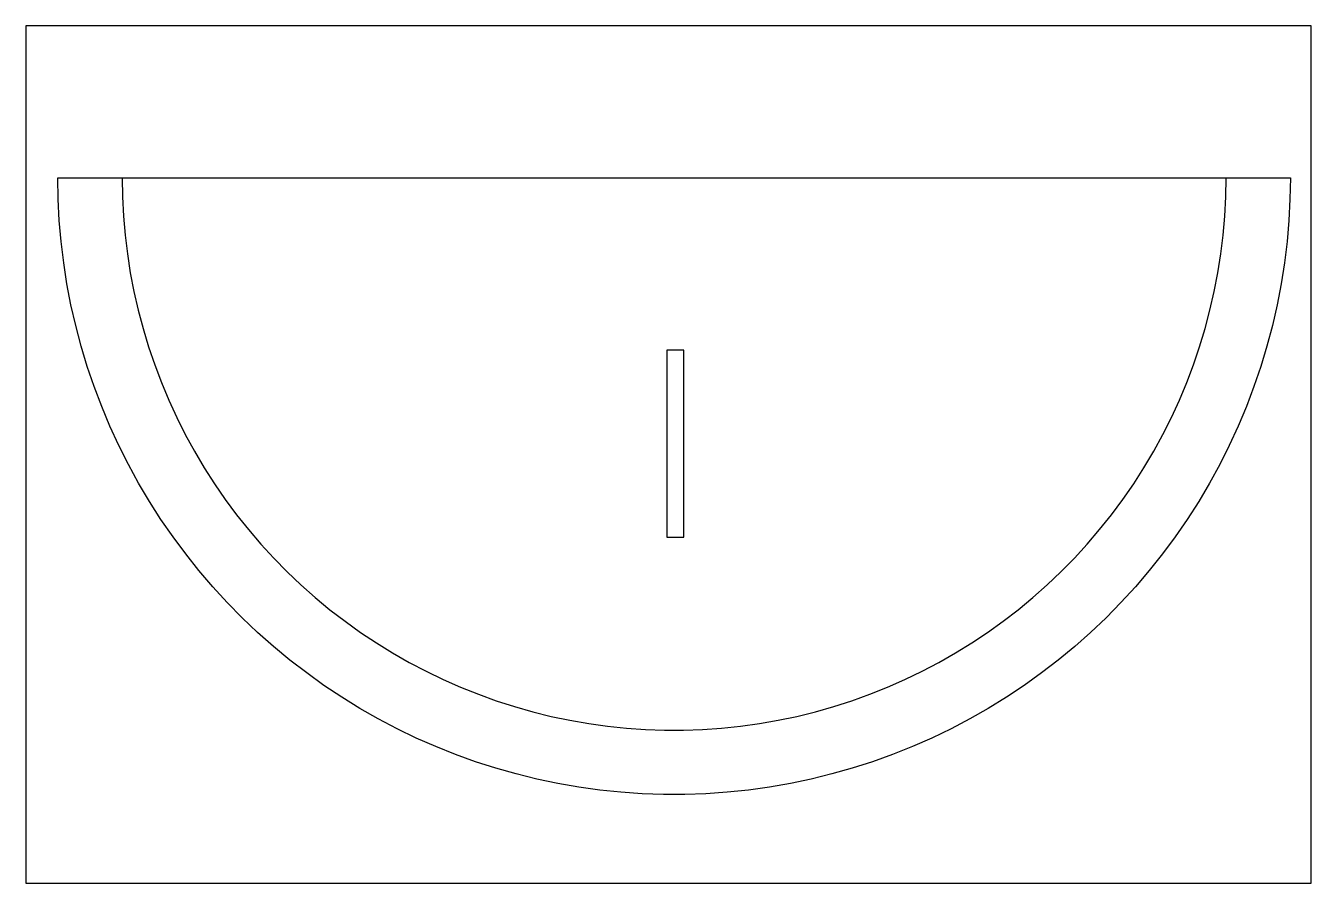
# Model space of a CAD drawing. Header units: millimetres. Extents: x 35122 to 36022, y -8110 to -7510.
import ezdxf

# ---------------------------------------------------------------- set-up
doc = ezdxf.new("R2010")
doc.units = ezdxf.units.MM
doc.header["$MEASUREMENT"] = 0
for name, color, linetype, true_color in [('90X60', 6, 'Continuous', 0xff00ff), ('CORTE', 172, 'Continuous', 0x0000bf), ('GRABADO', 1, 'Continuous', 0xff0000)]:
    doc.layers.add(name, color=color, linetype=linetype, true_color=true_color)

msp = doc.modelspace()

# ---------------------------------------------------------------- linework, layer by layer
at = {"layer": '90X60'}
for p, q in [((36021.84, -7510.16), (35121.84, -7510.16)), ((35121.84, -7510.16), (35121.84, -8110.16)), ((36021.84, -8110.16), (36021.84, -7510.16)), ((35121.84, -8110.16), (36021.84, -8110.16))]:
    msp.add_line(p, q, dxfattribs=at)
at = {"layer": 'CORTE'}
for p, q in [((35144.57, -7631.53), (35144.31, -7616.64)), ((35144.31, -7616.64), (36007.18, -7616.64)), ((36007.18, -7616.64), (36006.93, -7631.53)), ((35145.34, -7646.4), (35144.57, -7631.53)), ((36006.93, -7631.53), (36006.16, -7646.4)), ((35146.62, -7661.24), (35145.34, -7646.4)), ((36006.16, -7646.4), (36004.87, -7661.24)), ((35148.42, -7676.03), (35146.62, -7661.24)), ((36004.87, -7661.24), (36003.08, -7676.03)), ((35150.72, -7690.74), (35148.42, -7676.03)), ((36003.08, -7676.03), (36000.77, -7690.74)), ((35153.53, -7705.37), (35150.72, -7690.74)), ((36000.77, -7690.74), (35997.96, -7705.37)), ((35156.85, -7719.89), (35153.53, -7705.37)), ((35997.96, -7705.37), (35994.65, -7719.89)), ((35160.66, -7734.28), (35156.85, -7719.89)), ((35994.65, -7719.89), (35990.83, -7734.28)), ((35164.97, -7748.54), (35160.66, -7734.28)), ((35582.63, -7737.09), (35570.61, -7737.09)), ((35570.61, -7737.09), (35570.61, -7867.95)), ((35582.63, -7867.95), (35582.63, -7737.09)), ((35990.83, -7734.28), (35986.53, -7748.54)), ((35169.77, -7762.64), (35164.97, -7748.54)), ((35986.53, -7748.54), (35981.73, -7762.64)), ((35175.05, -7776.57), (35169.77, -7762.64)), ((35981.73, -7762.64), (35976.45, -7776.57)), ((35180.81, -7790.3), (35175.05, -7776.57)), ((35976.45, -7776.57), (35970.69, -7790.3)), ((35187.04, -7803.83), (35180.81, -7790.3)), ((35970.69, -7790.3), (35964.46, -7803.83)), ((35193.73, -7817.14), (35187.04, -7803.83)), ((35964.46, -7803.83), (35957.77, -7817.14)), ((35200.88, -7830.2), (35193.73, -7817.14)), ((35957.77, -7817.14), (35950.62, -7830.2)), ((35208.47, -7843.01), (35200.88, -7830.2)), ((35950.62, -7830.2), (35943.02, -7843.01)), ((35216.5, -7855.56), (35208.47, -7843.01)), ((35943.02, -7843.01), (35934.99, -7855.56)), ((35224.96, -7867.81), (35216.5, -7855.56)), ((35934.99, -7855.56), (35926.53, -7867.81)), ((35233.84, -7879.77), (35224.96, -7867.81)), ((35570.61, -7867.95), (35582.63, -7867.95)), ((35926.53, -7867.81), (35917.65, -7879.77)), ((35243.13, -7891.42), (35233.84, -7879.77)), ((35917.65, -7879.77), (35908.36, -7891.42)), ((35252.81, -7902.73), (35243.13, -7891.42)), ((35908.36, -7891.42), (35898.68, -7902.73)), ((35262.88, -7913.71), (35252.81, -7902.73)), ((35898.68, -7902.73), (35888.61, -7913.71)), ((35273.32, -7924.33), (35262.88, -7913.71)), ((35888.61, -7913.71), (35878.17, -7924.33)), ((35284.12, -7934.59), (35273.32, -7924.33)), ((35878.17, -7924.33), (35867.37, -7934.59)), ((35295.27, -7944.46), (35284.12, -7934.59)), ((35867.37, -7934.59), (35856.23, -7944.46)), ((35306.75, -7953.95), (35295.27, -7944.46)), ((35856.23, -7944.46), (35844.74, -7953.95)), ((35318.55, -7963.03), (35306.75, -7953.95)), ((35844.74, -7953.95), (35832.94, -7963.03)), ((35330.66, -7971.7), (35318.55, -7963.03)), ((35832.94, -7963.03), (35820.83, -7971.7)), ((35343.06, -7979.95), (35330.66, -7971.7)), ((35820.83, -7971.7), (35808.43, -7979.95)), ((35355.74, -7987.77), (35343.06, -7979.95)), ((35808.43, -7979.95), (35795.75, -7987.77)), ((35368.68, -7995.14), (35355.74, -7987.77)), ((35795.75, -7987.77), (35782.81, -7995.14)), ((35381.87, -8002.06), (35368.68, -7995.14)), ((35782.81, -7995.14), (35769.62, -8002.06)), ((35395.29, -8008.52), (35381.87, -8002.06)), ((35408.92, -8014.52), (35395.29, -8008.52)), ((35756.2, -8008.52), (35742.57, -8014.52)), ((35769.62, -8002.06), (35756.2, -8008.52)), ((35422.76, -8020.04), (35408.92, -8014.52)), ((35742.57, -8014.52), (35728.74, -8020.04)), ((35436.77, -8025.08), (35422.76, -8020.04)), ((35450.95, -8029.63), (35436.77, -8025.08)), ((35714.72, -8025.08), (35700.54, -8029.63)), ((35728.74, -8020.04), (35714.72, -8025.08)), ((35465.28, -8033.69), (35450.95, -8029.63)), ((35479.74, -8037.26), (35465.28, -8033.69)), ((35686.21, -8033.69), (35671.75, -8037.26)), ((35700.54, -8029.63), (35686.21, -8033.69)), ((35494.32, -8040.32), (35479.74, -8037.26)), ((35508.99, -8042.88), (35494.32, -8040.32)), ((35523.74, -8044.93), (35508.99, -8042.88)), ((35538.56, -8046.47), (35523.74, -8044.93)), ((35627.75, -8044.93), (35612.94, -8046.47)), ((35642.5, -8042.88), (35627.75, -8044.93)), ((35657.18, -8040.32), (35642.5, -8042.88)), ((35671.75, -8037.26), (35657.18, -8040.32)), ((35553.42, -8047.5), (35538.56, -8046.47)), ((35568.3, -8048.01), (35553.42, -8047.5)), ((35583.19, -8048.01), (35568.3, -8048.01)), ((35598.08, -8047.5), (35583.19, -8048.01)), ((35612.94, -8046.47), (35598.08, -8047.5))]:
    msp.add_line(p, q, dxfattribs=at)
at = {"layer": 'GRABADO'}
for p, q in [((35189.33, -7616.64), (35189.56, -7629.97)), ((35961.93, -7629.97), (35962.16, -7616.64)), ((35189.56, -7629.97), (35190.25, -7643.3)), ((35961.24, -7643.3), (35961.93, -7629.97)), ((35190.25, -7643.3), (35191.4, -7656.59)), ((35960.09, -7656.59), (35961.24, -7643.3)), ((35191.4, -7656.59), (35193.01, -7669.83)), ((35958.48, -7669.83), (35960.09, -7656.59)), ((35193.01, -7669.83), (35195.07, -7683.01)), ((35956.42, -7683.01), (35958.48, -7669.83)), ((35195.07, -7683.01), (35197.59, -7696.11)), ((35953.9, -7696.11), (35956.42, -7683.01)), ((35197.59, -7696.11), (35200.56, -7709.11)), ((35950.93, -7709.11), (35953.9, -7696.11)), ((35200.56, -7709.11), (35203.98, -7722.01)), ((35947.52, -7722.01), (35950.93, -7709.11)), ((35203.98, -7722.01), (35207.83, -7734.78)), ((35943.66, -7734.78), (35947.52, -7722.01)), ((35207.83, -7734.78), (35212.13, -7747.41)), ((35939.36, -7747.41), (35943.66, -7734.78)), ((35212.13, -7747.41), (35216.86, -7759.88)), ((35934.63, -7759.88), (35939.36, -7747.41)), ((35216.86, -7759.88), (35222.02, -7772.18)), ((35929.47, -7772.18), (35934.63, -7759.88)), ((35222.02, -7772.18), (35227.6, -7784.3)), ((35923.9, -7784.3), (35929.47, -7772.18)), ((35227.6, -7784.3), (35233.59, -7796.21)), ((35917.9, -7796.21), (35923.9, -7784.3)), ((35233.59, -7796.21), (35240, -7807.92)), ((35911.5, -7807.92), (35917.9, -7796.21)), ((35240, -7807.92), (35246.8, -7819.39)), ((35904.7, -7819.39), (35911.5, -7807.92)), ((35246.8, -7819.39), (35253.99, -7830.62)), ((35897.5, -7830.62), (35904.7, -7819.39)), ((35253.99, -7830.62), (35261.57, -7841.6)), ((35889.92, -7841.6), (35897.5, -7830.62)), ((35261.57, -7841.6), (35269.52, -7852.31)), ((35881.97, -7852.31), (35889.92, -7841.6)), ((35269.52, -7852.31), (35277.84, -7862.74)), ((35873.66, -7862.74), (35881.97, -7852.31)), ((35277.84, -7862.74), (35286.51, -7872.88)), ((35864.98, -7872.88), (35873.66, -7862.74)), ((35286.51, -7872.88), (35295.53, -7882.71)), ((35855.97, -7882.71), (35864.98, -7872.88)), ((35295.53, -7882.71), (35304.88, -7892.22)), ((35846.62, -7892.22), (35855.97, -7882.71)), ((35304.88, -7892.22), (35314.55, -7901.41)), ((35836.94, -7901.41), (35846.62, -7892.22)), ((35314.55, -7901.41), (35324.54, -7910.25)), ((35826.96, -7910.25), (35836.94, -7901.41)), ((35324.54, -7910.25), (35334.82, -7918.75)), ((35816.67, -7918.75), (35826.96, -7910.25)), ((35334.82, -7918.75), (35345.39, -7926.88)), ((35806.1, -7926.88), (35816.67, -7918.75)), ((35345.39, -7926.88), (35356.24, -7934.65)), ((35795.26, -7934.65), (35806.1, -7926.88)), ((35356.24, -7934.65), (35367.35, -7942.04)), ((35784.15, -7942.04), (35795.26, -7934.65)), ((35367.35, -7942.04), (35378.7, -7949.04)), ((35772.79, -7949.04), (35784.15, -7942.04)), ((35378.7, -7949.04), (35390.29, -7955.64)), ((35390.29, -7955.64), (35402.1, -7961.84)), ((35749.39, -7961.84), (35761.2, -7955.64)), ((35761.2, -7955.64), (35772.79, -7949.04)), ((35402.1, -7961.84), (35414.12, -7967.63)), ((35737.37, -7967.63), (35749.39, -7961.84)), ((35414.12, -7967.63), (35426.33, -7973)), ((35426.33, -7973), (35438.72, -7977.94)), ((35712.77, -7977.94), (35725.16, -7973)), ((35725.16, -7973), (35737.37, -7967.63)), ((35438.72, -7977.94), (35451.27, -7982.46)), ((35451.27, -7982.46), (35463.98, -7986.53)), ((35687.52, -7986.53), (35700.22, -7982.46)), ((35700.22, -7982.46), (35712.77, -7977.94)), ((35463.98, -7986.53), (35476.81, -7990.17)), ((35476.81, -7990.17), (35489.76, -7993.36)), ((35661.73, -7993.36), (35674.68, -7990.17)), ((35674.68, -7990.17), (35687.52, -7986.53)), ((35489.76, -7993.36), (35502.82, -7996.11)), ((35502.82, -7996.11), (35515.96, -7998.4)), ((35515.96, -7998.4), (35529.17, -8000.24)), ((35529.17, -8000.24), (35542.44, -8001.61)), ((35609.06, -8001.61), (35622.32, -8000.24)), ((35622.32, -8000.24), (35635.54, -7998.4)), ((35635.54, -7998.4), (35648.68, -7996.11)), ((35648.68, -7996.11), (35661.73, -7993.36)), ((35542.44, -8001.61), (35555.75, -8002.53)), ((35555.75, -8002.53), (35569.08, -8002.99)), ((35569.08, -8002.99), (35582.42, -8002.99)), ((35582.42, -8002.99), (35595.75, -8002.53)), ((35595.75, -8002.53), (35609.06, -8001.61))]:
    msp.add_line(p, q, dxfattribs=at)

doc.saveas('drawing.dxf')
